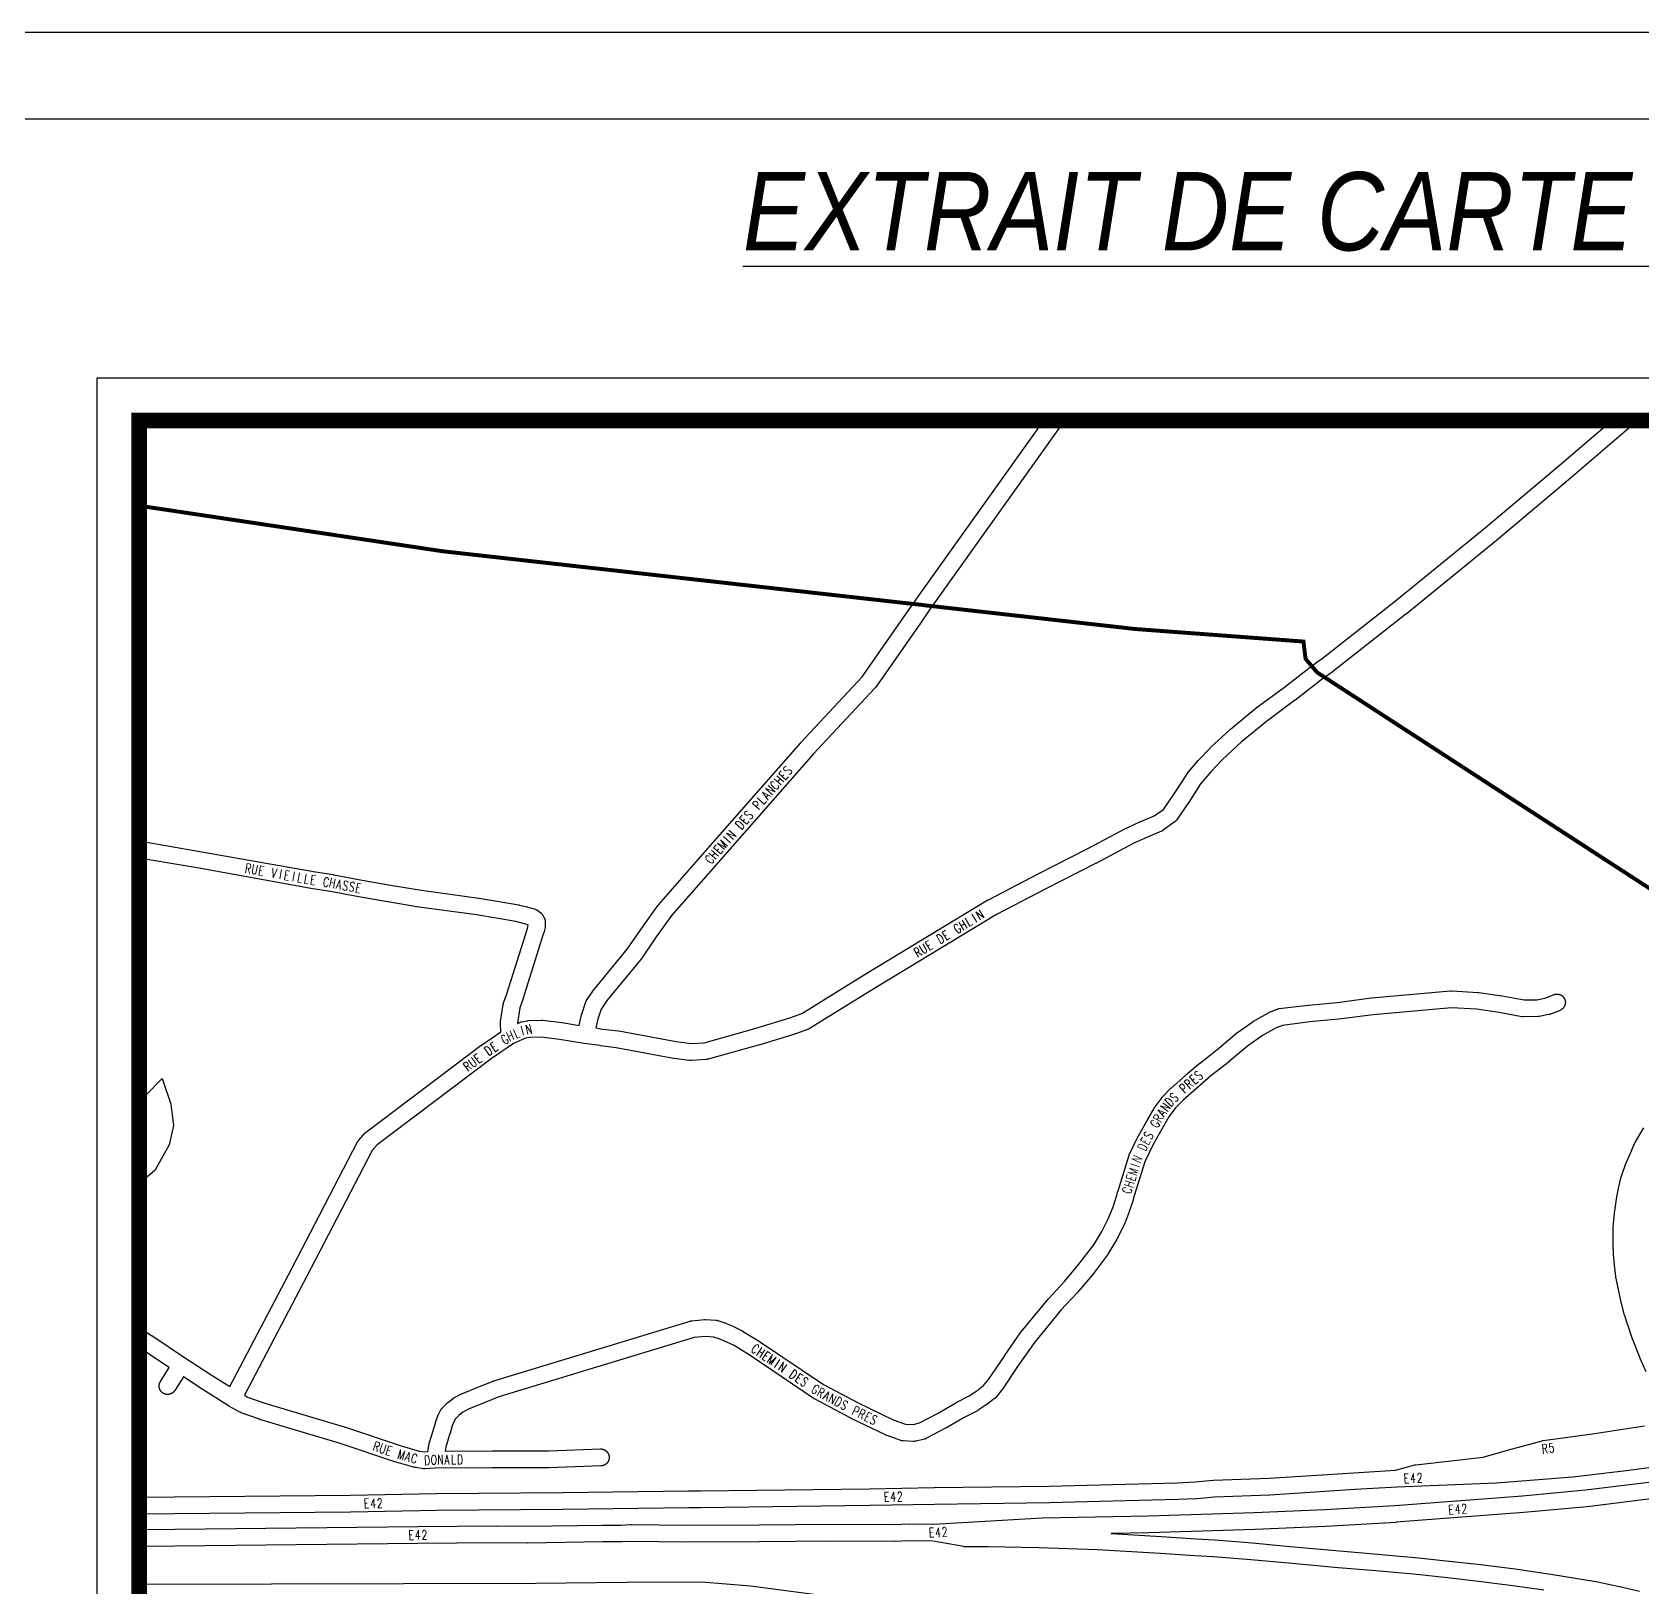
# Model space of a CAD drawing. Header units: millimetres. Extents: x 233857 to 235003, y 252930 to 253232.
# Drawn here: x 234586 to 234688.6, y 253127.8 to 253227 of the extents above; entities that cross this region are included whole.
import ezdxf
from ezdxf.enums import TextEntityAlignment as Align

# ---------------------------------------------------------------- set-up
doc = ezdxf.new("R2010")
doc.units = ezdxf.units.MM
doc.layers.get('0').update_dxf_attribs({"linetype": 'CONTINUOUS'})
doc.layers.add('1CARTOUCHE', color=7, linetype='CONTINUOUS')
doc.layers.add('IGN', color=253, linetype='CONTINUOUS')
doc.styles.add('BR11', font='ROMANS.shx', dxfattribs={"width": 0.7, "height": 6})
doc.styles.get("Standard").update_dxf_attribs({"font": 'romans.shx', "width": 0.85})

# ---------------------------------------------------------------- blocks, each defined once
blk = doc.blocks.new('*U41')
at = {"color": 0, "style": 'BR11', "width": 0.7}
for s, rotation, p in [('I', 12.9643, (116353.2, 127386.8)), ('N', 12.9643, (116357.3, 127387.7)), ('E', 34.2878, (116335.1, 127376.4)), ('G', 32.9539, (116342, 127381.1)), ('H', 23.6859, (116345.5, 127383.4)), ('L', 23.6859, (116349.4, 127385.1)), ('U', 37.0213, (116321.5, 127366.5)), ('E', 37.0213, (116324.8, 127369)), ('D', 34.2878, (116331.6, 127374)), ('R', 37.0213, (116318.1, 127364))]:
    blk.add_text(s, height=6, rotation=rotation, dxfattribs=at).set_placement(p, align=Align.MIDDLE)
blk = doc.blocks.new('*U42')
at = {"color": 0, "style": 'BR11', "width": 0.7}
for s, p in [('I', (116641.4, 127458.5)), ('N', (116645, 127460.6)), ('E', (116623.4, 127447.6)), ('G', (116630.6, 127451.9)), ('H', (116634.2, 127454.1)), ('L', (116637.8, 127456.3)), ('R', (116605.4, 127436.7)), ('U', (116609, 127438.9)), ('E', (116612.6, 127441.1)), ('D', (116619.8, 127445.4))]:
    blk.add_text(s, height=6, rotation=31.1851, dxfattribs=at).set_placement(p, align=Align.MIDDLE)
blk = doc.blocks.new('*U47')
at = {"color": 0, "style": 'BR11', "width": 0.7}
for s, rotation, p in [('E', 48.7217, (116519.7, 127549.5)), ('S', 48.7217, (116522.4, 127552.7)), ('N', 48.7217, (116511.4, 127540.1)), ('C', 48.7217, (116514.1, 127543.2)), ('H', 48.7217, (116516.9, 127546.4)), ('P', 48.7217, (116503, 127530.6)), ('L', 48.7217, (116505.8, 127533.8)), ('A', 48.7217, (116508.6, 127536.9)), ('E', 48.7217, (116494.7, 127521.1)), ('S', 48.7217, (116497.5, 127524.3)), ('N', 48.7217, (116486.4, 127511.7)), ('D', 48.7217, (116492, 127518)), ('H', 48.7201, (116475.3, 127499)), ('E', 48.7206, (116478.1, 127502.2)), ('M', 48.7217, (116480.9, 127505.4)), ('I', 48.7217, (116483.7, 127508.5)), ('C', 48.7201, (116472.6, 127495.9))]:
    blk.add_text(s, height=6, rotation=rotation, dxfattribs=at).set_placement(p, align=Align.MIDDLE)
blk = doc.blocks.new('*U72')
at = {"color": 0, "style": 'BR11', "width": 0.7}
for s, rotation, p in [('R', 341.517, (116260.2, 127121.5)), ('U', 341.517, (116264.2, 127120.2)), ('E', 341.517, (116268.1, 127118.9)), ('M', 343.95, (116276.1, 127116.3)), ('A', 343.95, (116280.2, 127115.1)), ('C', 347.7066, (116284.2, 127114)), ('D', 3.7571, (116292.5, 127112.8)), ('O', 1.3005, (116296.7, 127113.1)), ('N', 0.555, (116300.9, 127113.2)), ('A', 0.5065, (116305.1, 127113.2)), ('L', 0.4579, (116309.3, 127113.3)), ('D', 0.4579, (116313.5, 127113.3))]:
    blk.add_text(s, height=6, rotation=rotation, dxfattribs=at).set_placement(p, align=Align.MIDDLE)
blk = doc.blocks.new('*U83')
at = {"color": 0, "style": 'BR11', "width": 0.7}
for s, p in [('E', (116945.5, 127081.3)), ('4', (116949.7, 127081.6)), ('2', (116953.9, 127081.9))]:
    blk.add_text(s, height=6, rotation=4.3259, dxfattribs=at).set_placement(p, align=Align.MIDDLE)
blk = doc.blocks.new('*U84')
at = {"color": 0, "style": 'BR11', "width": 0.7}
for s, rotation, p in [('4', 3.1995, (116618.3, 127066.8)), ('2', 3.1995, (116622.5, 127067.1)), ('E', 1.8563, (116614.1, 127066.7))]:
    blk.add_text(s, height=6, rotation=rotation, dxfattribs=at).set_placement(p, align=Align.MIDDLE)
blk = doc.blocks.new('*U85')
at = {"color": 0, "style": 'BR11', "width": 0.7}
for s, rotation, p in [('E', 0.6641, (116282.3, 127065.1)), ('4', 0.4688, (116286.5, 127065.2)), ('2', 0.4688, (116290.7, 127065.2))]:
    blk.add_text(s, height=6, rotation=rotation, dxfattribs=at).set_placement(p, align=Align.MIDDLE)
blk = doc.blocks.new('*U86')
at = {"color": 0, "style": 'BR11', "width": 0.7}
for s, p in [('E', (116253.8, 127085.3)), ('4', (116258, 127085.3)), ('2', (116262.2, 127085.4))]:
    blk.add_text(s, height=6, rotation=1.1254, dxfattribs=at).set_placement(p, align=Align.MIDDLE)
blk = doc.blocks.new('*U87')
at = {"color": 0, "style": 'BR11', "width": 0.7}
for s, p in [('E', (116585.5, 127089.5)), ('4', (116589.7, 127089.6)), ('2', (116593.9, 127089.6))]:
    blk.add_text(s, height=6, rotation=1.0525, dxfattribs=at).set_placement(p, align=Align.MIDDLE)
blk = doc.blocks.new('*U88')
at = {"color": 0, "style": 'BR11', "width": 0.7}
for s, p in [('E', (116917, 127101.2)), ('4', (116921.2, 127101.4)), ('2', (116925.4, 127101.6))]:
    blk.add_text(s, height=6, rotation=2.3294, dxfattribs=at).set_placement(p, align=Align.MIDDLE)
blk = doc.blocks.new('*U103')
at = {"color": 0, "style": 'BR11', "width": 0.7}
for s, rotation, p in [('R', 349.9039, (116178.3, 127490.2)), ('U', 349.8817, (116182.5, 127489.5)), ('E', 349.8594, (116186.6, 127488.7)), ('V', 349.8149, (116194.9, 127487.2)), ('I', 349.7927, (116199, 127486.5)), ('E', 349.7704, (116203.1, 127485.8)), ('I', 349.7482, (116207.3, 127485)), ('L', 349.7259, (116211.4, 127484.3)), ('L', 349.7037, (116215.5, 127483.5)), ('E', 351.069, (116219.7, 127482.8)), ('C', 351.275, (116228, 127481.5)), ('H', 348.8622, (116232.1, 127480.9)), ('A', 349.024, (116236.2, 127480)), ('S', 349.1857, (116240.4, 127479.2)), ('S', 349.3474, (116244.5, 127478.5)), ('E', 349.3474, (116248.6, 127477.7))]:
    blk.add_text(s, height=6, rotation=rotation, dxfattribs=at).set_placement(p, align=Align.MIDDLE)
blk = doc.blocks.new('*U140')
at = {"color": 0, "style": 'BR11', "width": 0.7}
for s, rotation, p in [('C', 326.0714, (116501.7, 127183.9)), ('H', 326.0714, (116505.2, 127181.5)), ('E', 326.0714, (116508.7, 127179.2)), ('M', 326.0714, (116512.2, 127176.9)), ('I', 326.0714, (116515.7, 127174.5)), ('N', 326.0714, (116519.2, 127172.2)), ('D', 326.0714, (116526.1, 127167.5)), ('E', 326.0714, (116529.6, 127165.1)), ('S', 326.0714, (116533.1, 127162.8)), ('G', 327.9171, (116540.1, 127158.1)), ('R', 331.9752, (116543.6, 127155.9)), ('A', 331.9752, (116547.3, 127153.9)), ('N', 331.9752, (116551, 127151.9)), ('D', 331.9752, (116554.8, 127150)), ('S', 331.9752, (116558.5, 127148)), ('P', 334.3481, (116565.9, 127144.1)), ('R', 334.3481, (116569.7, 127142.3)), ('E', 334.3481, (116573.5, 127140.4)), ('S', 334.3481, (116577.3, 127138.6))]:
    blk.add_text(s, height=6, rotation=rotation, dxfattribs=at).set_placement(p, align=Align.MIDDLE)
blk = doc.blocks.new('*U141')
at = {"color": 0, "style": 'BR11', "width": 0.7}
for s, rotation, p in [('E', 40.6028, (116781.4, 127355.6)), ('S', 40.6028, (116784.5, 127358.3)), ('P', 41.5039, (116775, 127350)), ('R', 41.0533, (116778.2, 127352.8)), ('N', 52.8038, (116763.4, 127338)), ('D', 45.0872, (116765.9, 127341.3)), ('S', 43.9942, (116768.9, 127344.3)), ('G', 59.9899, (116756.7, 127327.3)), ('R', 59.9899, (116758.8, 127330.9)), ('A', 54.2602, (116760.9, 127334.6)), ('E', 61.2156, (116750.6, 127316.3)), ('S', 60.4307, (116752.6, 127320)), ('N', 64.9725, (116745.2, 127304.9)), ('D', 64.4547, (116748.8, 127312.5)), ('M', 72.6356, (116742.7, 127296.9)), ('I', 72.6356, (116743.9, 127300.9)), ('C', 72.6356, (116738.9, 127284.9)), ('H', 72.6356, (116740.2, 127288.9)), ('E', 72.6356, (116741.4, 127292.9))]:
    blk.add_text(s, height=6, rotation=rotation, dxfattribs=at).set_placement(p, align=Align.MIDDLE)
blk = doc.blocks.new('*U146')
at = {"color": 0, "style": 'BR11', "width": 0.7}
for s, p in [('R', (117005.3, 127120.1)), ('5', (117009.5, 127120.7))]:
    blk.add_text(s, height=6, rotation=7.4661, dxfattribs=at).set_placement(p, align=Align.MIDDLE)

msp = doc.modelspace()

# ---------------------------------------------------------------- linework, layer by layer
at = {"layer": '1CARTOUCHE'}
for points in [[(233857.38, 253226.96), (235003.07, 253226.96), (235003.07, 252929.96), (233857.38, 252929.96)], [(234792.81, 253221.41), (233867.08, 253221.41), (233867.08, 252935.16), (234792.81, 252934.96)], [(234590.1, 252942.64), (234783.09, 252942.64), (234783.09, 253204.89), (234590.1, 253204.89)]]:
    msp.add_lwpolyline(points, close=True, dxfattribs=at)
at = {"layer": '1CARTOUCHE', "const_width": 1}
msp.add_lwpolyline([(234592.8, 252945.33), (234780.4, 252945.33), (234780.4, 253202.2), (234592.8, 253202.2)], close=True, dxfattribs=at)
at = {"layer": 'IGN', "linetype": 'Continuous'}
msp.add_lwpolyline([(234592.8, 253202.2), (234780.4, 253202.2), (234780.4, 252945.33), (234592.8, 252945.33), (234592.8, 253202.2)], dxfattribs=at)
msp.add_lwpolyline([(234592.8, 253202.2), (234780.4, 253202.2), (234780.4, 252945.33), (234592.8, 252945.33), (234592.8, 253202.2)], dxfattribs=at)
at = {"layer": 'IGN'}
for points in [[(234688.39, 253202.2), (234684.06, 253198.5), (234684.06, 253198.5), (234679.37, 253194.55), (234679.36, 253194.54), (234673.6, 253189.85), (234673.59, 253189.85), (234668.9, 253186.16), (234668.89, 253186.15), (234668.88, 253186.14), (234668.26, 253185.7), (234666.5, 253184.34), (234666.49, 253184.34), (234664.71, 253183.01), (234663.1, 253181.7), (234661.87, 253180.56), (234661.16, 253179.8), (234660.5, 253179.02), (234659.77, 253177.87), (234659.76, 253177.86), (234659.75, 253177.85), (234658.95, 253176.71), (234658.94, 253176.69), (234658.93, 253176.68), (234658.92, 253176.66), (234658.91, 253176.65), (234658.89, 253176.64), (234658.88, 253176.63), (234658.87, 253176.61), (234658.85, 253176.6), (234658.84, 253176.59), (234658.82, 253176.58), (234658.11, 253176.07), (234658.1, 253176.06), (234658.08, 253176.05), (234658.07, 253176.04), (234658.05, 253176.03), (234658.04, 253176.02), (234658.02, 253176.01), (234658.01, 253176.01), (234657.11, 253175.63), (234656.24, 253175.24), (234653.81, 253173.95), (234653.8, 253173.94), (234650.63, 253172.33), (234647.48, 253170.69), (234639.66, 253165.96), (234635.6, 253163.44), (234635.58, 253163.43), (234635.57, 253163.42), (234635.55, 253163.42), (234635.54, 253163.41), (234635.53, 253163.4), (234635.51, 253163.4), (234635.5, 253163.39), (234634.65, 253163.08), (234634.63, 253163.08), (234634.62, 253163.07), (234632.38, 253162.39), (234632.37, 253162.39), (234629.08, 253161.47), (234629.06, 253161.46), (234629.05, 253161.46), (234629.03, 253161.45), (234629.01, 253161.45), (234628.99, 253161.45), (234628.97, 253161.45), (234628.02, 253161.38), (234628.01, 253161.38), (234627.99, 253161.38), (234627.97, 253161.38), (234627.95, 253161.38), (234627.93, 253161.38), (234627.91, 253161.38), (234626.9, 253161.52), (234626.88, 253161.52), (234626.87, 253161.52), (234623.22, 253162.2), (234622.22, 253162.32), (234622.21, 253162.33), (234621.19, 253162.47), (234621.18, 253162.47), (234619.61, 253162.73), (234618.45, 253162.87), (234617.72, 253162.85), (234617.45, 253162.8), (234616.68, 253162.46), (234615.26, 253161.49), (234607.99, 253156.01), (234607.66, 253155.64), (234603.49, 253147.63), (234603.49, 253147.63), (234599.51, 253140.04), (234599.71, 253139.92), (234600.82, 253139.53), (234605.87, 253138.03), (234605.89, 253138.02), (234609.51, 253136.81), (234610.65, 253136.48), (234611.02, 253136.43), (234611.21, 253136.44), (234611.29, 253136.94), (234611.29, 253136.95), (234611.29, 253136.97), (234611.3, 253136.99), (234611.3, 253137), (234611.31, 253137.02), (234611.59, 253137.91), (234611.74, 253138.42), (234611.74, 253138.43), (234611.75, 253138.45), (234611.75, 253138.46), (234611.76, 253138.48), (234611.88, 253138.78), (234611.89, 253138.79), (234611.9, 253138.81), (234612.04, 253139.1), (234612.05, 253139.11), (234612.06, 253139.13), (234612.06, 253139.14), (234612.07, 253139.16), (234612.08, 253139.17), (234612.09, 253139.19), (234612.11, 253139.2), (234612.12, 253139.21), (234612.13, 253139.23), (234612.14, 253139.24), (234612.44, 253139.54), (234612.45, 253139.55), (234612.46, 253139.56), (234612.47, 253139.57), (234612.49, 253139.58), (234612.82, 253139.84), (234612.83, 253139.85), (234612.84, 253139.86), (234612.85, 253139.87), (234612.87, 253139.88), (234612.88, 253139.88), (234612.9, 253139.89), (234612.91, 253139.9), (234613.35, 253140.12), (234613.36, 253140.12), (234613.37, 253140.13), (234613.38, 253140.13), (234614.5, 253140.59), (234614.5, 253140.59), (234615.38, 253140.94), (234615.39, 253140.95), (234615.4, 253140.95), (234615.42, 253140.95), (234627.94, 253144.76), (234627.96, 253144.77), (234627.97, 253144.77), (234627.99, 253144.78), (234628.01, 253144.78), (234628.02, 253144.78), (234628.04, 253144.78), (234628.05, 253144.79), (234628.86, 253144.86), (234628.87, 253144.86), (234628.89, 253144.86), (234628.9, 253144.86), (234628.92, 253144.86), (234628.93, 253144.86), (234629.58, 253144.82), (234629.59, 253144.82), (234629.61, 253144.82), (234629.63, 253144.82), (234629.64, 253144.82), (234629.66, 253144.81), (234629.68, 253144.81), (234629.69, 253144.8), (234629.71, 253144.8), (234630.15, 253144.66), (234630.17, 253144.66), (234630.19, 253144.65), (234630.2, 253144.64), (234630.72, 253144.42), (234630.74, 253144.41), (234630.75, 253144.4), (234631.25, 253144.15), (234631.27, 253144.14), (234631.28, 253144.14), (234631.29, 253144.13), (234632.34, 253143.48), (234632.35, 253143.48), (234632.36, 253143.47), (234636.44, 253140.73), (234638.65, 253139.55), (234640.88, 253138.48), (234641.67, 253138.2), (234642.17, 253138.18), (234642.57, 253138.27), (234643.71, 253138.88), (234644.89, 253139.56), (234644.9, 253139.56), (234644.91, 253139.57), (234645.74, 253140), (234646.22, 253140.31), (234646.65, 253140.65), (234646.98, 253141.05), (234647.98, 253142.54), (234647.98, 253142.55), (234649.03, 253144.05), (234649.04, 253144.06), (234649.05, 253144.07), (234649.06, 253144.08), (234650.77, 253146.16), (234650.78, 253146.18), (234650.79, 253146.19), (234651.8, 253147.27), (234652.74, 253148.39), (234653.68, 253149.62), (234654.2, 253150.48), (234654.62, 253151.32), (234654.91, 253152.05), (234655.16, 253152.8), (234655.22, 253153.05), (234655.23, 253153.06), (234655.23, 253153.07), (234655.93, 253155.29), (234655.93, 253155.31), (234655.94, 253155.32), (234655.94, 253155.34), (234655.95, 253155.35), (234655.95, 253155.36), (234656.52, 253156.55), (234656.53, 253156.56), (234656.53, 253156.57), (234656.54, 253156.58), (234657.08, 253157.55), (234657.09, 253157.55), (234657.56, 253158.37), (234657.57, 253158.38), (234657.57, 253158.39), (234657.58, 253158.4), (234657.59, 253158.42), (234658.04, 253159.03), (234658.05, 253159.04), (234658.06, 253159.06), (234658.07, 253159.07), (234658.08, 253159.08), (234658.09, 253159.09), (234658.6, 253159.61), (234658.62, 253159.62), (234658.63, 253159.63), (234659.53, 253160.43), (234659.54, 253160.44), (234660.47, 253161.23), (234660.48, 253161.24), (234661.65, 253162.17), (234662.8, 253163.14), (234662.81, 253163.15), (234662.83, 253163.16), (234662.84, 253163.17), (234663.84, 253163.87), (234663.85, 253163.88), (234663.87, 253163.89), (234663.88, 253163.9), (234664.83, 253164.43), (234664.84, 253164.44), (234664.85, 253164.45), (234664.87, 253164.45), (234664.88, 253164.46), (234664.9, 253164.47), (234665.39, 253164.65), (234665.4, 253164.66), (234665.42, 253164.67), (234665.44, 253164.67), (234665.46, 253164.68), (234665.48, 253164.68), (234665.49, 253164.68), (234665.51, 253164.69), (234667.35, 253164.92), (234667.36, 253164.92), (234667.37, 253164.92), (234669.2, 253165.09), (234671.37, 253165.37), (234671.38, 253165.37), (234671.39, 253165.37), (234676.44, 253165.83), (234676.46, 253165.83), (234676.47, 253165.83), (234676.49, 253165.83), (234676.5, 253165.83), (234676.52, 253165.83), (234678.2, 253165.73), (234678.22, 253165.73), (234678.23, 253165.73), (234678.25, 253165.73), (234679.71, 253165.5), (234679.73, 253165.5), (234681.13, 253165.25), (234681.94, 253165.26), (234682.46, 253165.36), (234683.01, 253165.58), (234683.03, 253165.59), (234683.05, 253165.6), (234683.07, 253165.6), (234683.08, 253165.61), (234683.1, 253165.61), (234683.12, 253165.62), (234683.14, 253165.62), (234683.16, 253165.62), (234683.17, 253165.62), (234683.19, 253165.62), (234683.21, 253165.62), (234683.23, 253165.62), (234683.25, 253165.62), (234683.27, 253165.62), (234683.28, 253165.62), (234683.3, 253165.62), (234683.32, 253165.61), (234683.34, 253165.61), (234683.36, 253165.61), (234683.37, 253165.6), (234683.39, 253165.59), (234683.41, 253165.59), (234683.43, 253165.58), (234683.44, 253165.57), (234683.46, 253165.57), (234683.48, 253165.56), (234683.49, 253165.55), (234683.51, 253165.54), (234683.52, 253165.53), (234683.54, 253165.52), (234683.55, 253165.51), (234683.57, 253165.5), (234683.58, 253165.48), (234683.59, 253165.47), (234683.61, 253165.46), (234683.62, 253165.44), (234683.63, 253165.43), (234683.64, 253165.42), (234683.66, 253165.4), (234683.67, 253165.39), (234683.68, 253165.37), (234683.69, 253165.35), (234683.69, 253165.34), (234683.7, 253165.32), (234683.71, 253165.3), (234683.72, 253165.29), (234683.72, 253165.27), (234683.73, 253165.25), (234683.74, 253165.24), (234683.74, 253165.22), (234683.75, 253165.2), (234683.75, 253165.18), (234683.75, 253165.16), (234683.75, 253165.15), (234683.76, 253165.13), (234683.76, 253165.11), (234683.76, 253165.09), (234683.76, 253165.07), (234683.76, 253165.05), (234683.76, 253165.04), (234683.75, 253165.02), (234683.75, 253165), (234683.75, 253164.98), (234683.74, 253164.96), (234683.74, 253164.94), (234683.73, 253164.93), (234683.73, 253164.91), (234683.72, 253164.89), (234683.72, 253164.87), (234683.71, 253164.86), (234683.7, 253164.84), (234683.69, 253164.82), (234683.68, 253164.81), (234683.67, 253164.79), (234683.66, 253164.78), (234683.65, 253164.76), (234683.64, 253164.75), (234683.63, 253164.73), (234683.62, 253164.72), (234683.6, 253164.71), (234683.59, 253164.69), (234683.58, 253164.68), (234683.56, 253164.67), (234683.55, 253164.66), (234683.53, 253164.65), (234683.52, 253164.64), (234683.5, 253164.63), (234683.49, 253164.62), (234683.47, 253164.61), (234683.46, 253164.6), (234683.44, 253164.59), (234683.42, 253164.58), (234682.82, 253164.34), (234682.8, 253164.33), (234682.79, 253164.33), (234682.77, 253164.32), (234682.76, 253164.32), (234682.74, 253164.31), (234682.73, 253164.31), (234682.71, 253164.31), (234682.09, 253164.19), (234682.07, 253164.19), (234682.06, 253164.19), (234682.04, 253164.19), (234682.02, 253164.18), (234682.01, 253164.18), (234681.1, 253164.16), (234681.08, 253164.16), (234681.06, 253164.16), (234681.05, 253164.17), (234681.03, 253164.17), (234681.01, 253164.17), (234680.99, 253164.17), (234679.54, 253164.44), (234678.11, 253164.66), (234676.5, 253164.75), (234671.5, 253164.3), (234669.32, 253164.02), (234669.31, 253164.02), (234669.3, 253164.01), (234667.47, 253163.85), (234665.71, 253163.62), (234665.32, 253163.47), (234664.44, 253162.97), (234663.48, 253162.3), (234662.34, 253161.34), (234662.33, 253161.33), (234661.16, 253160.4), (234660.25, 253159.62), (234659.36, 253158.83), (234658.89, 253158.36), (234658.48, 253157.8), (234658.02, 253157.01), (234657.49, 253156.07), (234656.94, 253154.93), (234656.27, 253152.76), (234656.2, 253152.51), (234656.19, 253152.49), (234656.19, 253152.48), (234655.93, 253151.69), (234655.92, 253151.68), (234655.92, 253151.67), (234655.62, 253150.9), (234655.61, 253150.89), (234655.6, 253150.87), (234655.6, 253150.86), (234655.15, 253149.98), (234655.15, 253149.97), (234655.14, 253149.95), (234655.13, 253149.94), (234654.59, 253149.04), (234654.58, 253149.02), (234654.57, 253149.01), (234654.56, 253149), (234654.56, 253148.99), (234653.6, 253147.72), (234653.59, 253147.71), (234653.58, 253147.7), (234652.62, 253146.56), (234652.61, 253146.55), (234652.6, 253146.54), (234651.59, 253145.46), (234649.9, 253143.41), (234648.87, 253141.94), (234647.86, 253140.43), (234647.85, 253140.41), (234647.84, 253140.4), (234647.83, 253140.39), (234647.45, 253139.92), (234647.44, 253139.9), (234647.42, 253139.89), (234647.41, 253139.88), (234647.4, 253139.87), (234647.39, 253139.85), (234647.37, 253139.84), (234647.36, 253139.83), (234646.87, 253139.45), (234646.86, 253139.44), (234646.84, 253139.43), (234646.83, 253139.42), (234646.31, 253139.08), (234646.29, 253139.07), (234646.28, 253139.06), (234646.26, 253139.05), (234645.42, 253138.62), (234644.24, 253137.94), (234644.23, 253137.93), (234644.23, 253137.93), (234643.02, 253137.29), (234643, 253137.28), (234642.99, 253137.27), (234642.97, 253137.27), (234642.96, 253137.26), (234642.94, 253137.25), (234642.93, 253137.25), (234642.91, 253137.24), (234642.89, 253137.24), (234642.35, 253137.11), (234642.33, 253137.1), (234642.31, 253137.1), (234642.3, 253137.1), (234642.28, 253137.09), (234642.26, 253137.09), (234642.24, 253137.09), (234642.23, 253137.09), (234642.21, 253137.09), (234642.19, 253137.09), (234641.53, 253137.13), (234641.51, 253137.13), (234641.5, 253137.13), (234641.48, 253137.13), (234641.46, 253137.14), (234641.45, 253137.14), (234641.43, 253137.14), (234641.41, 253137.15), (234641.4, 253137.15), (234641.38, 253137.16), (234640.5, 253137.47), (234640.48, 253137.47), (234640.47, 253137.48), (234640.45, 253137.49), (234640.44, 253137.49), (234638.17, 253138.58), (234638.16, 253138.59), (234638.15, 253138.59), (234635.91, 253139.79), (234635.9, 253139.79), (234635.88, 253139.8), (234635.87, 253139.81), (234635.86, 253139.81), (234631.77, 253142.57), (234630.74, 253143.2), (234630.28, 253143.43), (234629.8, 253143.64), (234629.45, 253143.75), (234628.91, 253143.78), (234628.2, 253143.71), (234615.75, 253139.93), (234614.9, 253139.59), (234613.81, 253139.14), (234613.44, 253138.96), (234613.18, 253138.75), (234612.97, 253138.54), (234612.87, 253138.34), (234612.77, 253138.09), (234612.63, 253137.61), (234612.63, 253137.6), (234612.62, 253137.59), (234612.35, 253136.73), (234612.31, 253136.47), (234615.31, 253136.49), (234615.31, 253136.49), (234618.93, 253136.49), (234622.22, 253136.61), (234622.24, 253136.61), (234622.26, 253136.61), (234622.27, 253136.61), (234622.29, 253136.61), (234622.31, 253136.6), (234622.33, 253136.6), (234622.35, 253136.6), (234622.37, 253136.59), (234622.38, 253136.59), (234622.4, 253136.58), (234622.42, 253136.58), (234622.44, 253136.57), (234622.45, 253136.56), (234622.47, 253136.56), (234622.49, 253136.55), (234622.5, 253136.54), (234622.52, 253136.53), (234622.53, 253136.52), (234622.55, 253136.51), (234622.56, 253136.5), (234622.58, 253136.49), (234622.59, 253136.48), (234622.61, 253136.46), (234622.62, 253136.45), (234622.63, 253136.44), (234622.64, 253136.42), (234622.66, 253136.41), (234622.67, 253136.39), (234622.68, 253136.38), (234622.69, 253136.36), (234622.7, 253136.35), (234622.71, 253136.33), (234622.72, 253136.32), (234622.73, 253136.3), (234622.73, 253136.28), (234622.74, 253136.27), (234622.75, 253136.25), (234622.75, 253136.23), (234622.76, 253136.21), (234622.76, 253136.2), (234622.77, 253136.18), (234622.77, 253136.16), (234622.77, 253136.14), (234622.77, 253136.12), (234622.78, 253136.11), (234622.78, 253136.09), (234622.78, 253136.07), (234622.78, 253136.05), (234622.78, 253136.03), (234622.78, 253136.01), (234622.77, 253136), (234622.77, 253135.98), (234622.77, 253135.96), (234622.76, 253135.94), (234622.76, 253135.92), (234622.75, 253135.91), (234622.75, 253135.89), (234622.74, 253135.87), (234622.73, 253135.85), (234622.73, 253135.84), (234622.72, 253135.82), (234622.71, 253135.8), (234622.7, 253135.79), (234622.69, 253135.77), (234622.68, 253135.76), (234622.67, 253135.74), (234622.66, 253135.73), (234622.65, 253135.71), (234622.63, 253135.7), (234622.62, 253135.69), (234622.61, 253135.67), (234622.59, 253135.66), (234622.58, 253135.65), (234622.56, 253135.64), (234622.55, 253135.63), (234622.53, 253135.62), (234622.52, 253135.61), (234622.5, 253135.6), (234622.49, 253135.59), (234622.47, 253135.58), (234622.45, 253135.57), (234622.44, 253135.57), (234622.42, 253135.56), (234622.4, 253135.55), (234622.38, 253135.55), (234622.37, 253135.54), (234622.35, 253135.54), (234622.33, 253135.54), (234622.31, 253135.53), (234622.29, 253135.53), (234622.28, 253135.53), (234622.26, 253135.53), (234618.96, 253135.41), (234618.95, 253135.41), (234618.94, 253135.41), (234615.31, 253135.41), (234611.69, 253135.39), (234611.03, 253135.35), (234611.02, 253135.34), (234611, 253135.34), (234610.98, 253135.34), (234610.97, 253135.34), (234610.95, 253135.35), (234610.93, 253135.35), (234610.92, 253135.35), (234610.46, 253135.42), (234610.44, 253135.42), (234610.42, 253135.43), (234610.4, 253135.43), (234610.39, 253135.43), (234609.2, 253135.78), (234609.19, 253135.78), (234609.18, 253135.78), (234605.55, 253136.99), (234600.5, 253138.5), (234600.48, 253138.51), (234600.47, 253138.51), (234599.31, 253138.92), (234599.29, 253138.93), (234599.27, 253138.93), (234599.26, 253138.94), (234599.24, 253138.95), (234599.23, 253138.96), (234598.52, 253139.35), (234598.51, 253139.36), (234598.5, 253139.36), (234596.82, 253140.42), (234596.81, 253140.42), (234595.62, 253141.21), (234595.07, 253140.34), (234595.06, 253140.32), (234595.05, 253140.31), (234595.04, 253140.29), (234595.03, 253140.28), (234595.02, 253140.27), (234595, 253140.25), (234594.99, 253140.24), (234594.98, 253140.23), (234594.96, 253140.21), (234594.95, 253140.2), (234594.93, 253140.19), (234594.92, 253140.18), (234594.9, 253140.17), (234594.89, 253140.16), (234594.87, 253140.15), (234594.86, 253140.14), (234594.84, 253140.14), (234594.82, 253140.13), (234594.8, 253140.12), (234594.79, 253140.12), (234594.77, 253140.11), (234594.75, 253140.1), (234594.73, 253140.1), (234594.72, 253140.1), (234594.7, 253140.09), (234594.68, 253140.09), (234594.66, 253140.09), (234594.64, 253140.09), (234594.62, 253140.09), (234594.61, 253140.09), (234594.59, 253140.09), (234594.57, 253140.09), (234594.55, 253140.09), (234594.53, 253140.09), (234594.51, 253140.1), (234594.5, 253140.1), (234594.48, 253140.1), (234594.46, 253140.11), (234594.44, 253140.11), (234594.43, 253140.12), (234594.41, 253140.13), (234594.39, 253140.14), (234594.38, 253140.14), (234594.36, 253140.15), (234594.34, 253140.16), (234594.33, 253140.17), (234594.31, 253140.18), (234594.3, 253140.19), (234594.28, 253140.2), (234594.27, 253140.21), (234594.25, 253140.23), (234594.24, 253140.24), (234594.23, 253140.25), (234594.21, 253140.26), (234594.2, 253140.28), (234594.19, 253140.29), (234594.18, 253140.31), (234594.17, 253140.32), (234594.16, 253140.34), (234594.15, 253140.35), (234594.14, 253140.37), (234594.13, 253140.39), (234594.12, 253140.4), (234594.12, 253140.42), (234594.11, 253140.44), (234594.1, 253140.45), (234594.1, 253140.47), (234594.09, 253140.49), (234594.09, 253140.51), (234594.08, 253140.53), (234594.08, 253140.54), (234594.08, 253140.56), (234594.08, 253140.58), (234594.08, 253140.6), (234594.07, 253140.62), (234594.07, 253140.64), (234594.08, 253140.65), (234594.08, 253140.67), (234594.08, 253140.69), (234594.08, 253140.71), (234594.08, 253140.73), (234594.09, 253140.74), (234594.09, 253140.76), (234594.1, 253140.78), (234594.1, 253140.8), (234594.11, 253140.82), (234594.12, 253140.83), (234594.12, 253140.85), (234594.13, 253140.87), (234594.14, 253140.88), (234594.15, 253140.9), (234594.16, 253140.91), (234594.72, 253141.81), (234593.01, 253142.94), (234592.8, 253143.07)], [(234592.8, 253175.39), (234596.68, 253174.72), (234596.68, 253174.72), (234604.05, 253173.41), (234605.18, 253173.24), (234605.19, 253173.24), (234605.21, 253173.23), (234607.02, 253172.89), (234608.83, 253172.56), (234610.8, 253172.24), (234614.47, 253171.74), (234614.48, 253171.74), (234614.49, 253171.74), (234617.02, 253171.3), (234617.03, 253171.3), (234617.04, 253171.29), (234617.54, 253171.19), (234617.55, 253171.18), (234617.57, 253171.18), (234617.58, 253171.17), (234618.07, 253171.03), (234618.08, 253171.02), (234618.1, 253171.02), (234618.11, 253171.01), (234618.13, 253171), (234618.15, 253171), (234618.16, 253170.99), (234618.18, 253170.98), (234618.19, 253170.97), (234618.2, 253170.96), (234618.22, 253170.95), (234618.23, 253170.94), (234618.25, 253170.93), (234618.42, 253170.8), (234618.43, 253170.79), (234618.44, 253170.77), (234618.46, 253170.76), (234618.47, 253170.75), (234618.48, 253170.74), (234618.49, 253170.72), (234618.5, 253170.71), (234618.51, 253170.7), (234618.52, 253170.68), (234618.53, 253170.67), (234618.54, 253170.65), (234618.55, 253170.64), (234618.64, 253170.48), (234618.65, 253170.47), (234618.65, 253170.45), (234618.66, 253170.43), (234618.67, 253170.42), (234618.67, 253170.4), (234618.68, 253170.38), (234618.68, 253170.36), (234618.69, 253170.35), (234618.69, 253170.33), (234618.7, 253170.31), (234618.7, 253170.29), (234618.7, 253170.28), (234618.7, 253170.26), (234618.7, 253170.24), (234618.7, 253170.22), (234618.7, 253170), (234618.7, 253169.98), (234618.7, 253169.97), (234618.7, 253169.95), (234618.7, 253169.93), (234618.7, 253169.92), (234618.7, 253169.9), (234618.69, 253169.88), (234618.69, 253169.87), (234618.6, 253169.53), (234618.6, 253169.51), (234618.59, 253169.5), (234617.27, 253165.3), (234617.27, 253165.28), (234617.08, 253164.75), (234616.93, 253163.76), (234616.93, 253163.75), (234617.07, 253163.81), (234617.09, 253163.82), (234617.11, 253163.82), (234617.12, 253163.83), (234617.14, 253163.84), (234617.15, 253163.84), (234617.17, 253163.84), (234617.19, 253163.85), (234617.55, 253163.92), (234617.57, 253163.92), (234617.58, 253163.92), (234617.6, 253163.93), (234617.62, 253163.93), (234617.64, 253163.93), (234618.46, 253163.95), (234618.48, 253163.95), (234618.49, 253163.95), (234618.51, 253163.95), (234618.53, 253163.95), (234618.54, 253163.95), (234619.75, 253163.8), (234619.77, 253163.8), (234619.78, 253163.8), (234620.86, 253163.62), (234621.02, 253164.3), (234621.02, 253164.31), (234621.02, 253164.33), (234621.03, 253164.34), (234621.26, 253165.06), (234621.27, 253165.08), (234621.27, 253165.09), (234621.28, 253165.11), (234621.29, 253165.12), (234621.29, 253165.14), (234621.3, 253165.15), (234621.31, 253165.17), (234621.32, 253165.18), (234621.33, 253165.2), (234621.77, 253165.86), (234621.78, 253165.87), (234621.79, 253165.88), (234621.8, 253165.9), (234623.93, 253168.48), (234624.9, 253169.88), (234624.9, 253169.89), (234625.9, 253171.29), (234625.92, 253171.31), (234625.93, 253171.32), (234625.94, 253171.34), (234629.52, 253175.41), (234634.99, 253181.65), (234635, 253181.66), (234638.92, 253185.84), (234641.74, 253189.9), (234642.33, 253190.74), (234642.33, 253190.75), (234650.49, 253202.2)], [(234651.82, 253202.2), (234643.21, 253190.12), (234642.63, 253189.28), (234639.78, 253185.19), (234639.77, 253185.17), (234639.76, 253185.16), (234639.75, 253185.15), (234639.74, 253185.14), (234639.73, 253185.13), (234635.8, 253180.93), (234630.33, 253174.7), (234626.77, 253170.65), (234625.78, 253169.26), (234624.81, 253167.85), (234624.8, 253167.84), (234624.79, 253167.82), (234624.78, 253167.81), (234622.65, 253165.23), (234622.27, 253164.65), (234622.06, 253164.03), (234621.93, 253163.46), (234622.36, 253163.39), (234623.37, 253163.27), (234623.39, 253163.27), (234623.4, 253163.27), (234627.05, 253162.59), (234628, 253162.46), (234628.84, 253162.52), (234632.07, 253163.43), (234634.29, 253164.1), (234635.07, 253164.39), (234639.1, 253166.88), (234639.1, 253166.88), (234646.93, 253171.62), (234646.95, 253171.63), (234646.97, 253171.64), (234650.13, 253173.29), (234650.13, 253173.29), (234653.31, 253174.9), (234655.75, 253176.2), (234655.76, 253176.21), (234655.78, 253176.21), (234656.67, 253176.62), (234656.68, 253176.63), (234657.53, 253176.98), (234658.12, 253177.4), (234658.86, 253178.46), (234659.61, 253179.63), (234659.62, 253179.64), (234659.63, 253179.65), (234659.64, 253179.67), (234659.65, 253179.68), (234660.34, 253180.51), (234660.35, 253180.52), (234660.36, 253180.53), (234661.1, 253181.31), (234661.11, 253181.32), (234661.12, 253181.33), (234661.13, 253181.34), (234662.38, 253182.5), (234662.39, 253182.51), (234662.41, 253182.52), (234664.03, 253183.85), (234664.04, 253183.86), (234664.05, 253183.87), (234665.84, 253185.2), (234667.6, 253186.56), (234667.61, 253186.57), (234667.62, 253186.57), (234668.24, 253187.01), (234672.92, 253190.7), (234678.67, 253195.38), (234683.36, 253199.32), (234686.73, 253202.2)], [(234592.8, 253144.35), (234593.59, 253143.85), (234593.6, 253143.84), (234595.75, 253142.41), (234597.4, 253141.33), (234598.58, 253140.59), (234602.53, 253148.13), (234606.73, 253156.2), (234606.74, 253156.21), (234606.75, 253156.23), (234606.76, 253156.24), (234606.77, 253156.25), (234606.78, 253156.27), (234606.79, 253156.28), (234606.8, 253156.29), (234606.81, 253156.31), (234607.22, 253156.77), (234607.23, 253156.78), (234607.25, 253156.79), (234607.26, 253156.81), (234607.27, 253156.82), (234607.29, 253156.83), (234607.3, 253156.84), (234614.62, 253162.36), (234614.63, 253162.37), (234614.64, 253162.37), (234615.87, 253163.21), (234615.84, 253163.77), (234615.84, 253163.78), (234615.84, 253163.8), (234615.84, 253163.82), (234615.85, 253163.84), (234615.85, 253163.85), (234615.85, 253163.87), (234616.02, 253164.96), (234616.02, 253164.98), (234616.03, 253164.99), (234616.03, 253165.01), (234616.03, 253165.03), (234616.04, 253165.04), (234616.04, 253165.06), (234616.24, 253165.63), (234617.56, 253169.81), (234617.62, 253170.03), (234617.29, 253170.13), (234616.82, 253170.24), (234614.32, 253170.68), (234610.65, 253171.17), (234610.64, 253171.17), (234608.65, 253171.5), (234608.64, 253171.5), (234606.82, 253171.82), (234606.82, 253171.82), (234605.01, 253172.17), (234603.88, 253172.34), (234603.87, 253172.34), (234596.49, 253173.66), (234592.8, 253174.29)], [(234592.8, 253158.45), (234593.18, 253159.14), (234594.26, 253160.23), (234594.83, 253158.6), (234594.98, 253157.23), (234594.72, 253156.01), (234593.8, 253154.36), (234592.8, 253153.53)], [(234688.92, 253141.52), (234688.54, 253142.39), (234688.53, 253142.41), (234688.04, 253143.64), (234688.03, 253143.66), (234688.03, 253143.67), (234687.74, 253144.52), (234687.73, 253144.54), (234687.55, 253145.13), (234687.54, 253145.14), (234687.54, 253145.15), (234687.27, 253146.15), (234687.27, 253146.17), (234687.27, 253146.18), (234687.1, 253146.98), (234687.1, 253146.99), (234686.99, 253147.56), (234686.99, 253147.58), (234686.99, 253147.6), (234686.9, 253148.33), (234686.9, 253148.35), (234686.83, 253149.01), (234686.83, 253149.02), (234686.83, 253149.03), (234686.8, 253149.7), (234686.8, 253149.71), (234686.8, 253149.72), (234686.8, 253149.74), (234686.82, 253150.74), (234686.82, 253150.75), (234686.82, 253150.76), (234686.89, 253151.62), (234686.89, 253151.63), (234686.89, 253151.64), (234686.89, 253151.65), (234687.04, 253152.68), (234687.04, 253152.7), (234687.04, 253152.71), (234687.14, 253153.21), (234687.14, 253153.22), (234687.15, 253153.24), (234687.33, 253153.96), (234687.33, 253153.97), (234687.34, 253153.99), (234687.34, 253154), (234687.64, 253154.87), (234687.64, 253154.88), (234687.65, 253154.89), (234687.65, 253154.91), (234687.99, 253155.67), (234687.99, 253155.68), (234688.22, 253156.17), (234688.23, 253156.18), (234688.23, 253156.19), (234688.24, 253156.2), (234688.5, 253156.66), (234688.51, 253156.67), (234688.76, 253157.1)], [(234592.8, 253133.53), (234606.27, 253133.66), (234611.75, 253133.77), (234611.76, 253133.77), (234619.8, 253133.84), (234627.84, 253133.94), (234627.85, 253133.94), (234628.6, 253133.94), (234639.39, 253134.08), (234643.51, 253134.16), (234643.52, 253134.16), (234650.84, 253134.25), (234653.24, 253134.31), (234659.02, 253134.46), (234660.16, 253134.51), (234661.29, 253134.62), (234661.31, 253134.62), (234661.33, 253134.62), (234664.86, 253134.75), (234670.26, 253135.1), (234670.27, 253135.1), (234672.92, 253135.25), (234674.15, 253135.59), (234674.16, 253135.59), (234674.18, 253135.59), (234674.2, 253135.6), (234674.21, 253135.6), (234674.23, 253135.6), (234678.52, 253136.09), (234680.37, 253136.62), (234680.38, 253136.63), (234682.28, 253137.14), (234682.3, 253137.15), (234682.32, 253137.15), (234682.34, 253137.16), (234682.35, 253137.16), (234685.5, 253137.57), (234688.81, 253138.09)], [(234692.14, 253135.82), (234687.64, 253135.22), (234687.63, 253135.22), (234684.24, 253134.81), (234684.23, 253134.81), (234684.22, 253134.81), (234679.37, 253134.43), (234679.36, 253134.43), (234679.35, 253134.43), (234673.04, 253134.17), (234670.33, 253134.02), (234664.92, 253133.67), (234664.9, 253133.67), (234661.38, 253133.54), (234660.25, 253133.43), (234660.23, 253133.43), (234660.22, 253133.43), (234659.07, 253133.38), (234659.06, 253133.38), (234653.27, 253133.23), (234653.27, 253133.23), (234650.86, 253133.17), (234650.85, 253133.17), (234643.53, 253133.08), (234639.41, 253133), (234639.4, 253133), (234628.61, 253132.86), (234628.6, 253132.86), (234627.85, 253132.86), (234619.81, 253132.76), (234619.81, 253132.76), (234611.77, 253132.69), (234606.29, 253132.58), (234606.28, 253132.58), (234592.8, 253132.45)], [(234643.47, 253131.82), (234650.4, 253132.21), (234650.41, 253132.21), (234650.42, 253132.21), (234657.17, 253132.34), (234663.92, 253132.56), (234668.41, 253132.75), (234672.89, 253133.01), (234681.02, 253133.63), (234685.04, 253134.01), (234689.96, 253134.6)], [(234690.09, 253133.53), (234685.16, 253132.93), (234685.15, 253132.93), (234681.12, 253132.55), (234681.11, 253132.55), (234672.97, 253131.94), (234672.96, 253131.93), (234668.47, 253131.67), (234668.46, 253131.67), (234663.96, 253131.48), (234663.96, 253131.48), (234657.2, 253131.26), (234657.2, 253131.26), (234654.8, 253131.22), (234658, 253131.02), (234658, 253131.02), (234660.19, 253130.88), (234661.39, 253130.81), (234661.4, 253130.81), (234663.8, 253130.62), (234663.8, 253130.62), (234666.19, 253130.4), (234666.19, 253130.4), (234669.38, 253130.11), (234671.77, 253129.9), (234671.77, 253129.9), (234674.17, 253129.69), (234674.18, 253129.69), (234676.36, 253129.46), (234676.37, 253129.46), (234678.16, 253129.27), (234678.17, 253129.27), (234680.55, 253128.96), (234680.55, 253128.96), (234682.54, 253128.68), (234682.55, 253128.68), (234683.5, 253128.53), (234683.5, 253128.53), (234685.71, 253128.16), (234685.72, 253128.16), (234685.73, 253128.16), (234687.3, 253127.83), (234687.31, 253127.83), (234688.48, 253127.55)], [(234592.8, 253131.48), (234595.07, 253131.49), (234610.57, 253131.67), (234610.57, 253131.67), (234615.6, 253131.71), (234615.61, 253131.71), (234617.55, 253131.69), (234622.35, 253131.76), (234622.36, 253131.76), (234623.54, 253131.76), (234624.14, 253131.8), (234624.16, 253131.8), (234624.17, 253131.8), (234624.19, 253131.8), (234627.76, 253131.75), (234632.35, 253131.77), (234636.94, 253131.82), (234636.94, 253131.82), (234640.96, 253131.79), (234641.91, 253131.83), (234641.92, 253131.83), (234641.93, 253131.83), (234643.47, 253131.82)], [(234682.38, 253127.61), (234680.41, 253127.89), (234678.04, 253128.19), (234676.25, 253128.39), (234674.07, 253128.62), (234671.68, 253128.83), (234669.29, 253129.04), (234669.28, 253129.04), (234666.1, 253129.33), (234663.71, 253129.54), (234661.32, 253129.74), (234660.13, 253129.8), (234660.13, 253129.8), (234657.94, 253129.95), (234653.89, 253130.19), (234650.18, 253130.3), (234646.94, 253130.37), (234645.49, 253130.38), (234645.48, 253130.38), (234645.46, 253130.38), (234645.44, 253130.38), (234645.42, 253130.38), (234645.4, 253130.39), (234643.43, 253130.74), (234641.94, 253130.75), (234640.99, 253130.71), (234640.97, 253130.71), (234640.96, 253130.71), (234636.94, 253130.74), (234632.36, 253130.69), (234632.35, 253130.69), (234627.76, 253130.67), (234627.75, 253130.67), (234624.19, 253130.72), (234623.59, 253130.68), (234623.57, 253130.68), (234623.56, 253130.68), (234622.36, 253130.68), (234617.56, 253130.61), (234617.55, 253130.61), (234615.6, 253130.63), (234610.58, 253130.59), (234595.08, 253130.41), (234595.08, 253130.41), (234592.8, 253130.4)], [(234780.4, 253129.09), (234776.71, 253127.58), (234746.73, 253114.8), (234740.78, 253113.53), (234734.5, 253112.84), (234727.38, 253112.79), (234721.08, 253113.38), (234715.59, 253114.24), (234709.11, 253113.75), (234707.95, 253113.62), (234707.1, 253113.57), (234697.51, 253117.57), (234689.63, 253118.8), (234638.08, 253127.04), (234631.78, 253127.86), (234628.68, 253128.12), (234623.89, 253128.09), (234618.1, 253128.04), (234592.8, 253127.96)]]:
    msp.add_lwpolyline(points, dxfattribs=at)
at = {"layer": 'IGN', "const_width": 0.25}
for points in [[(234709.81, 253158.92), (234667.93, 253186.13), (234667.37, 253186.79), (234667.19, 253187), (234667.06, 253188.1), (234656.32, 253188.9), (234642.91, 253190.41), (234642.77, 253190.43), (234612.14, 253193.86), (234592.8, 253196.76)], [(234592.8, 253196.76), (234612.14, 253193.86), (234642.77, 253190.43), (234642.91, 253190.41), (234656.32, 253188.9), (234667.06, 253188.1), (234667.19, 253187), (234667.37, 253186.79), (234667.93, 253186.13), (234709.81, 253158.92)]]:
    msp.add_lwpolyline(points, dxfattribs=at)

# ---------------------------------------------------------------- block references
at = {"layer": 'IGN', "xscale": 0.1, "yscale": 0.1, "zscale": 0.1}
for name in ['*U47', '*U103', '*U42', '*U41', '*U141', '*U140', '*U72', '*U146', '*U88', '*U87', '*U86', '*U83', '*U84', '*U85']:
    msp.add_blockref(name, (222981.92, 240424.61), dxfattribs=at)

# ---------------------------------------------------------------- texts
at = {"layer": '1CARTOUCHE', "ltscale": 0.5, "insert": (234687.23, 253218.04), "char_height": 5, "width": 166.5428, "attachment_point": 2}
msp.add_mtext('{\\fArial|b0|i1|c0|p34;\\LEXTRAIT DE CARTE^IECHELLE: 1/10.000}', dxfattribs=at)

doc.saveas('drawing.dxf')
